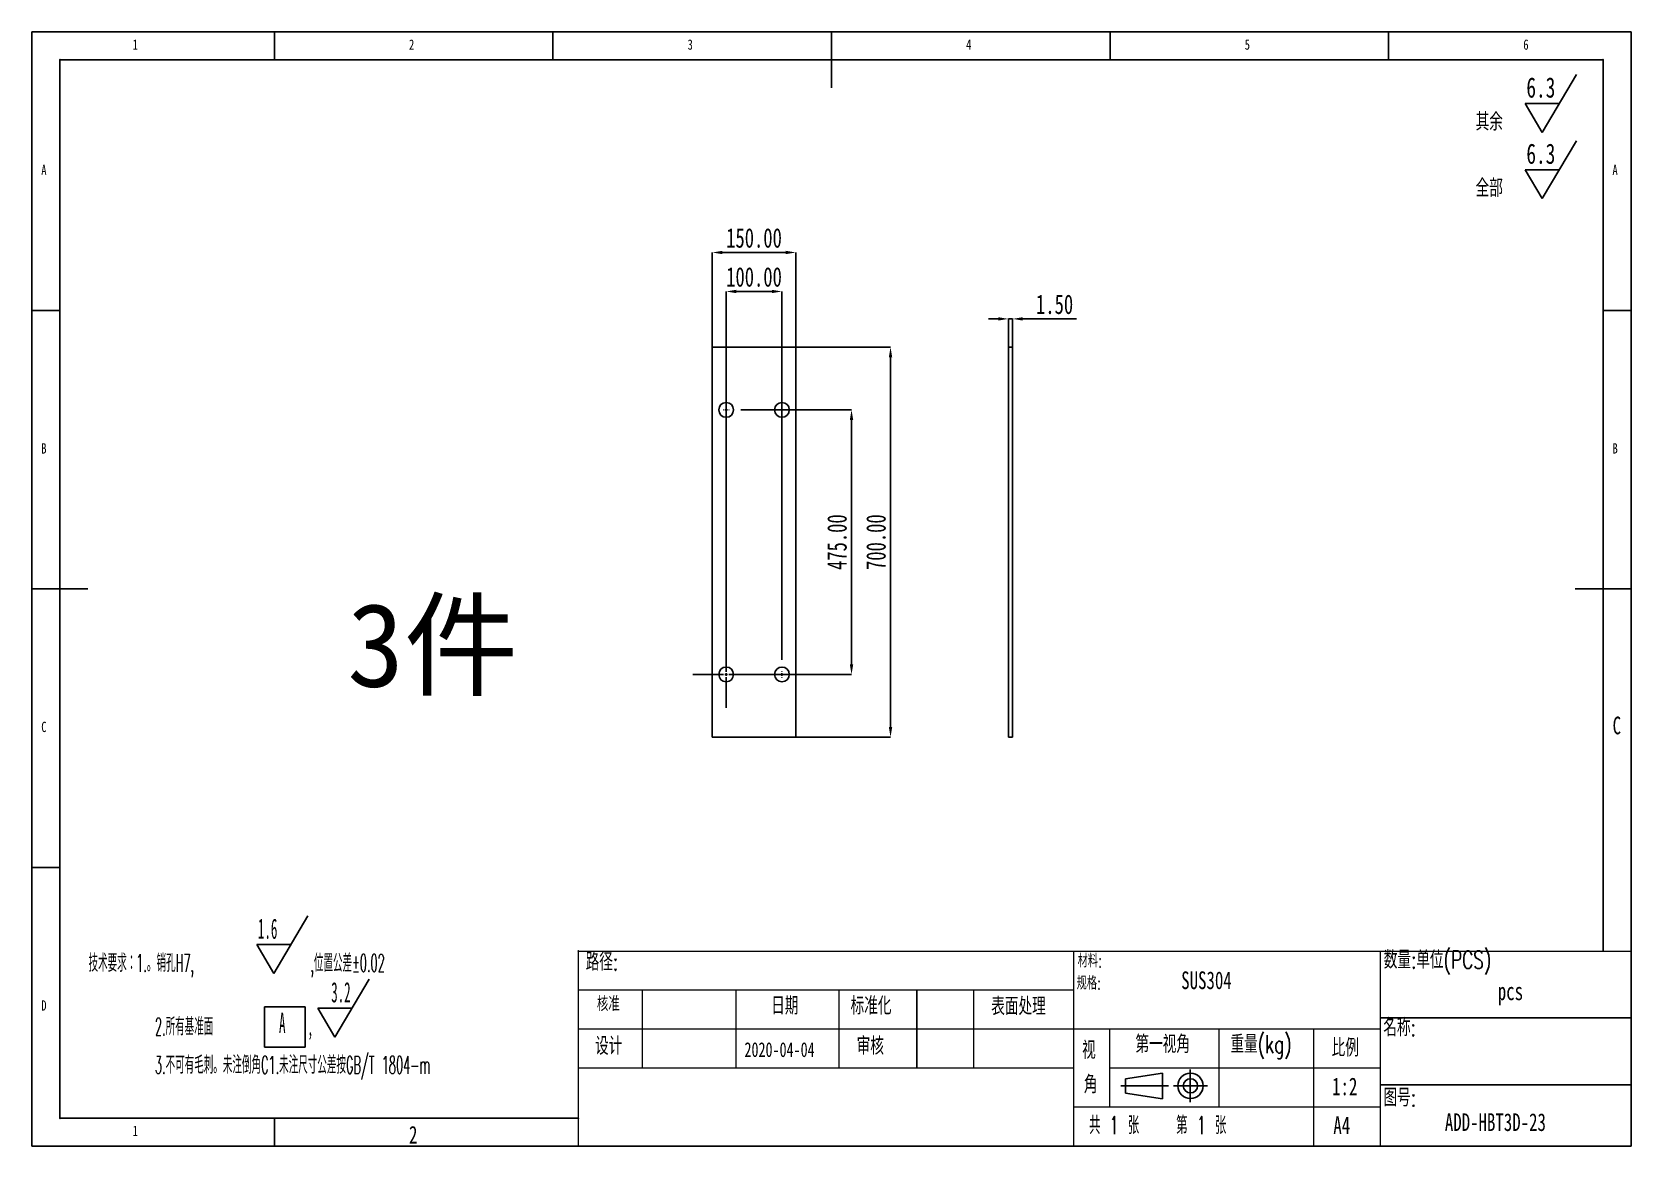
# Model space of a CAD drawing. Extents: x 5 to 639, y 5 to 207.
# Drawn here: x 351.9 to 638.9, y 6.7 to 206.7 of the extents above; entities that cross this region are included whole.
import ezdxf

# ---------------------------------------------------------------- set-up
doc = ezdxf.new("R2010")
doc.units = 0
doc.header["$MEASUREMENT"] = 0
doc.header["$PDSIZE"] = -1
doc.linetypes.add('SLD-中心线', pattern=[34.29, 30.48, -1.27, 1.27, -1.27])
doc.linetypes.add('SLD-实线', pattern=[0])
doc.layers.get('0').update_dxf_attribs({"linetype": 'CONTINUOUS'})
doc.layers.get('Defpoints').update_dxf_attribs({"linetype": 'CONTINUOUS'})
doc.layers.add('FORMAT', color=8, linetype='SLD-实线')
doc.layers.add('尺寸线', color=3, linetype='SLD-实线')
doc.styles.add('SLDTEXTSTYLE0', font='TXT', dxfattribs={"width": 0.469, "bigfont": 'bigfont'})
doc.styles.add('SLDTEXTSTYLE1', font='TXT', dxfattribs={"width": 0.469})
doc.styles.add('SLDTEXTSTYLE2', font='TXT', dxfattribs={"width": 0.7, "bigfont": 'bigfont'})
doc.styles.add('SLDTEXTSTYLE3', font='TXT', dxfattribs={"width": 0.7})
doc.styles.add('SLDTEXTSTYLE4', font='TXT', dxfattribs={"width": 0.75})
doc.styles.add('SLDTEXTSTYLE5', font='TXT', dxfattribs={"width": 0.585714, "bigfont": 'bigfont'})
doc.dimstyles.new('SLDDIMSTYLE0', dxfattribs={"dimtxt": 3.5, "dimasz": 1.8, "dimexe": 0, "dimexo": 0.0625, "dimgap": 0.875, "dimtad": 1, "dimlfac": 10, "dimrnd": 1e-09, "dimzin": 4, "dimdsep": 46, "dimtxsty": 'SLDTEXTSTYLE3', "dimsah": 1, "dimcen": 0.09, "dimadec": 0, "dimazin": 0, "dimtfac": 1, "dimtmove": 0, "dimatfit": 3, "dimfxl": 0, "dimtolj": 1, "dimtzin": 12, "dimarcsym": 0})
doc.dimstyles.new('SLDDIMSTYLE1', dxfattribs={"dimtxt": 3.5, "dimasz": 1.8, "dimexe": 0, "dimexo": 0.0625, "dimgap": 0.875, "dimtad": 1, "dimlfac": 10, "dimrnd": 1e-09, "dimzin": 4, "dimdsep": 46, "dimtxsty": 'SLDTEXTSTYLE3', "dimsah": 1, "dimcen": 0.09, "dimadec": 0, "dimazin": 0, "dimtfac": 1, "dimtofl": 0, "dimtmove": 0, "dimatfit": 3, "dimfxl": 0, "dimtolj": 1, "dimtzin": 12, "dimarcsym": 0})
doc.dimstyles.new('SLDDIMSTYLE2', dxfattribs={"dimtxt": 3.5, "dimasz": 1.8, "dimexe": 0, "dimexo": 0.0625, "dimgap": 0.875, "dimtad": 1, "dimlfac": 2, "dimrnd": 1e-09, "dimzin": 4, "dimdsep": 46, "dimtxsty": 'SLDTEXTSTYLE3', "dimsah": 1, "dimcen": 0.09, "dimadec": 0, "dimazin": 1, "dimtfac": 1, "dimtmove": 0, "dimatfit": 0, "dimfxl": 0, "dimfrac": 2, "dimtolj": 1, "dimtzin": 12, "dimarcsym": 0})

# ---------------------------------------------------------------- blocks, each defined once
blk = doc.blocks.new('块8')
at = {"color": 179, "linetype": 'SLD-中心线'}
for p, q in [((12.44, 5.86), (12.44, 0)), ((0, 2.91), (8.52, 2.91)), ((9.42, 2.93), (15.53, 2.93))]:
    blk.add_line(p, q, dxfattribs=at)
at = {"color": 179, "linetype": 'SLD-实线'}
for p, q in [((7.49, 5.22), (0.81, 4.21)), ((0.81, 4.21), (0.81, 1.62)), ((7.49, 0.61), (7.49, 5.22)), ((0.81, 1.62), (7.49, 0.61))]:
    blk.add_line(p, q, dxfattribs=at)
at = {"layer": 'FORMAT'}
for radius in [2.28, 1.28]:
    blk.add_circle((12.48, 2.93), radius, dxfattribs=at)
blk = doc.blocks.new('工程图55')
at = {"color": 179, "linetype": 'SLD-实线'}
for p, q in [((292, 205), (5, 205)), ((5, 205), (5, 5)), ((48.5, 200), (48.5, 205)), ((98.5, 205), (98.5, 200)), ((148.5, 205), (148.5, 195)), ((198.5, 205), (198.5, 200)), ((248.5, 200), (248.5, 205)), ((292, 5), (292, 205)), ((287, 200), (10, 200)), ((10, 200), (10, 10)), ((287, 40), (287, 200)), ((10, 155), (5, 155)), ((287, 155), (292, 155)), ((5, 105), (15, 105)), ((292, 105), (282, 105)), ((10, 55), (5, 55)), ((10, 10), (103.06, 10)), ((48.5, 5), (48.5, 10)), ((5, 5), (292, 5))]:
    blk.add_line(p, q, dxfattribs=at)
blk = doc.blocks.new('块1')
at = {"color": 179, "linetype": 'SLD-实线'}
blk.add_line((0, 0), (90, 0), dxfattribs=at)
blk = doc.blocks.new('工程图7')
at = {"color": 179, "linetype": 'SLD-实线'}
blk.add_line((0, 28), (0, 0), dxfattribs=at)
blk = doc.blocks.new('SW_NOTE_0')
at = {"layer": 'FORMAT', "color": 0}
for p, q in [((33.25, 0.59), (39.38, 10.99)), ((33.25, 0.59), (30.18, 5.79)), ((36.31, 5.79), (30.18, 5.79)), ((44.2, -10.82), (50.33, -0.42)), ((31.6, -12.64), (31.6, -5.36)), ((31.6, -5.36), (38.87, -5.36)), ((38.87, -5.36), (38.87, -12.64)), ((44.2, -10.82), (41.14, -5.62)), ((47.27, -5.62), (41.14, -5.62)), ((38.87, -12.64), (31.6, -12.64))]:
    blk.add_line(p, q, dxfattribs=at)
at = {"layer": 'FORMAT', "color": 0, "attachment_point": 1}
for s, insert, char_height, style in [('1.6', (30.4, 10.48), 3.638, 'SLDTEXTSTYLE1'), ('\\M+18B5A术\\M+19776\\M+18B81\\M+181461.\\M+18142销\\M+18D45H7,', (0, 4.09), 3.175, 'SLDTEXTSTYLE0'), (',\\M+188CA\\M+19275\\M+18CF6\\M+18DB7\\M+1817D0.02', (39.8, 4.09), 3.175, 'SLDTEXTSTYLE0'), ('3.2', (43.55, -0.93), 3.638, 'SLDTEXTSTYLE1'), ('2.\\M+18F8A\\M+1974C\\M+18AEE\\M+18F79\\M+196CA', (11.91, -7.32), 3.175, 'SLDTEXTSTYLE0'), ('A', (34.18, -6.43), 3.64, 'SLDTEXTSTYLE1'), (',', (39.3, -7.32), 3.17, 'SLDTEXTSTYLE1'), ('3.\\M+19573\\M+189C2\\M+1974C\\M+196D1\\M+18E68\\M+18142\\M+196A2\\M+1928D\\M+1937C\\M+18A70C1.\\M+196A2\\M+1928D\\M+18EDA\\M+190A1\\M+18CF6\\M+18DB7\\M+188C2GB/T 1804-m', (11.91, -14.2), 3.175, 'SLDTEXTSTYLE0')]:
    blk.add_mtext(s, dxfattribs=dict(at, insert=insert, char_height=char_height, style=style))
blk = doc.blocks.new('SW_NOTE_1')
at = {"layer": 'FORMAT', "color": 0}
for p, q in [((11.96, 0.59), (18.09, 10.99)), ((11.96, 0.59), (8.89, 5.79)), ((15.02, 5.79), (8.89, 5.79))]:
    blk.add_line(p, q, dxfattribs=at)
at = {"layer": 'FORMAT', "color": 0, "attachment_point": 1}
for s, insert, char_height, style in [('6.3', (9.11, 10.48), 3.638, 'SLDTEXTSTYLE3'), ('\\M+191B4\\M+1975D', (0, 4.09), 3.175, 'SLDTEXTSTYLE2')]:
    blk.add_mtext(s, dxfattribs=dict(at, insert=insert, char_height=char_height, style=style))
blk = doc.blocks.new('SW_NOTE_2')
at = {"layer": 'FORMAT', "color": 0}
for p, q in [((11.96, 0.59), (18.09, 10.99)), ((11.96, 0.59), (8.89, 5.79)), ((15.02, 5.79), (8.89, 5.79))]:
    blk.add_line(p, q, dxfattribs=at)
at = {"layer": 'FORMAT', "color": 0, "attachment_point": 1}
for s, insert, char_height, style in [('6.3', (9.11, 10.48), 3.638, 'SLDTEXTSTYLE3'), ('\\M+19153\\M+19594', (0, 4.09), 3.175, 'SLDTEXTSTYLE2')]:
    blk.add_mtext(s, dxfattribs=dict(at, insert=insert, char_height=char_height, style=style))
blk = doc.blocks.new('*D32')
at = {"layer": 'Defpoints', "color": 0, "transparency": 16777216}
for p in [(473.96, 167.09), (473.96, 150.09), (488.96, 150.09)]:
    blk.add_point(p, dxfattribs=at)
at = {"layer": '尺寸线', "color": 0, "lineweight": -2, "transparency": 16777216}
for p, q in [((473.96, 150.15), (473.96, 167.09)), ((487.16, 167.09), (475.76, 167.09)), ((488.96, 150.15), (488.96, 167.09))]:
    blk.add_line(p, q, dxfattribs=at)
at = {"layer": '尺寸线', "color": 0, "transparency": 16777216}
for points in [[(475.76, 167.39), (475.76, 166.79), (473.96, 167.09)], [(487.16, 167.39), (487.16, 166.79), (488.96, 167.09)]]:
    blk.add_solid(points, dxfattribs=at)
at = {"layer": '尺寸线', "color": 0, "transparency": 16777216, "insert": (481.46, 171.46), "char_height": 3.5, "attachment_point": 2, "style": 'SLDTEXTSTYLE3'}
blk.add_mtext('\\A1;150.00', dxfattribs=at)
blk = doc.blocks.new('*D33')
at = {"layer": 'Defpoints', "color": 0, "transparency": 16777216}
for p in [(476.46, 160.09), (476.46, 93.91), (486.46, 93.91)]:
    blk.add_point(p, dxfattribs=at)
at = {"layer": '尺寸线', "color": 0, "lineweight": -2, "transparency": 16777216}
for p, q in [((476.46, 93.97), (476.46, 160.09)), ((484.66, 160.09), (478.26, 160.09)), ((486.46, 93.97), (486.46, 160.09))]:
    blk.add_line(p, q, dxfattribs=at)
at = {"layer": '尺寸线', "color": 0, "transparency": 16777216}
for points in [[(478.26, 160.39), (478.26, 159.79), (476.46, 160.09)], [(484.66, 160.39), (484.66, 159.79), (486.46, 160.09)]]:
    blk.add_solid(points, dxfattribs=at)
at = {"layer": '尺寸线', "color": 0, "transparency": 16777216, "insert": (481.46, 164.46), "char_height": 3.5, "attachment_point": 2, "style": 'SLDTEXTSTYLE3'}
blk.add_mtext('\\A1;100.00', dxfattribs=at)
blk = doc.blocks.new('*D34')
at = {"layer": 'Defpoints', "color": 0, "transparency": 16777216}
for p in [(488.96, 150.09), (505.96, 150.09), (488.96, 80.09)]:
    blk.add_point(p, dxfattribs=at)
at = {"layer": '尺寸线', "color": 0, "lineweight": -2, "transparency": 16777216}
for p, q in [((489.02, 150.09), (505.96, 150.09)), ((505.96, 81.89), (505.96, 148.29)), ((489.02, 80.09), (505.96, 80.09))]:
    blk.add_line(p, q, dxfattribs=at)
at = {"layer": '尺寸线', "color": 0, "transparency": 16777216}
for points in [[(505.66, 148.29), (506.26, 148.29), (505.96, 150.09)], [(505.66, 81.89), (506.26, 81.89), (505.96, 80.09)]]:
    blk.add_solid(points, dxfattribs=at)
at = {"layer": '尺寸线', "color": 0, "transparency": 16777216, "insert": (501.59, 115.09), "char_height": 3.5, "attachment_point": 2, "rotation": 90, "style": 'SLDTEXTSTYLE3'}
blk.add_mtext('\\A1;700.00', dxfattribs=at)
blk = doc.blocks.new('*D35')
at = {"layer": 'Defpoints', "color": 0, "transparency": 16777216}
for p in [(479.04, 138.84), (479.04, 91.34), (498.96, 91.34)]:
    blk.add_point(p, dxfattribs=at)
at = {"layer": '尺寸线', "color": 0, "lineweight": -2, "transparency": 16777216}
for p, q in [((479.1, 138.84), (498.96, 138.84)), ((498.96, 137.04), (498.96, 93.14)), ((479.1, 91.34), (498.96, 91.34))]:
    blk.add_line(p, q, dxfattribs=at)
at = {"layer": '尺寸线', "color": 0, "transparency": 16777216}
for points in [[(498.66, 137.04), (499.26, 137.04), (498.96, 138.84)], [(498.66, 93.14), (499.26, 93.14), (498.96, 91.34)]]:
    blk.add_solid(points, dxfattribs=at)
at = {"layer": '尺寸线', "color": 0, "transparency": 16777216, "insert": (494.59, 115.09), "char_height": 3.5, "attachment_point": 2, "rotation": 90, "style": 'SLDTEXTSTYLE3'}
blk.add_mtext('\\A1;475.00', dxfattribs=at)
blk = doc.blocks.new('SW_CENTERMARKSYMBOL_0')
at = {"layer": '尺寸线', "color": 0}
for p, q in [((0, 0.5), (0, 6)), ((-0.5, 0), (-6, 0)), ((0, 0), (-0.25, 0)), ((0, 0), (0, 0.25)), ((0, 0), (0, -0.25)), ((0, 0), (0.25, 0)), ((0.5, 0), (6, 0)), ((0, -0.5), (0, -6))]:
    blk.add_line(p, q, dxfattribs=at)
blk = doc.blocks.new('SW_CENTERMARKSYMBOL_1')
at = {"layer": '尺寸线', "color": 0}
for p, q in [((-0.5, 0), (-0.525, 0)), ((0, 0), (-0.25, 0)), ((0, 0.5), (0, 0.525)), ((0, 0), (0, 0.25)), ((0, 0), (0, -0.25)), ((0, 0), (0.25, 0)), ((0.5, 0), (0.525, 0)), ((0, -0.5), (0, -0.525))]:
    blk.add_line(p, q, dxfattribs=at)
blk = doc.blocks.new('SW_CENTERMARKSYMBOL_2')
at = {"layer": '尺寸线', "color": 0}
for p, q in [((-0.5, 0), (-0.525, 0)), ((0, 0), (-0.25, 0)), ((0, 0.5), (0, 0.525)), ((0, 0), (0, 0.25)), ((0, 0), (0, -0.25)), ((0, 0), (0.25, 0)), ((0.5, 0), (0.525, 0)), ((0, -0.5), (0, -0.525))]:
    blk.add_line(p, q, dxfattribs=at)
blk = doc.blocks.new('SW_CENTERMARKSYMBOL_3')
at = {"layer": '尺寸线', "color": 0}
for p, q in [((-0.5, 0), (-0.525, 0)), ((0, 0), (-0.25, 0)), ((0, 0.5), (0, 0.525)), ((0, 0), (0, 0.25)), ((0, 0), (0, -0.25)), ((0, 0), (0.25, 0)), ((0.5, 0), (0.525, 0)), ((0, -0.5), (0, -0.525))]:
    blk.add_line(p, q, dxfattribs=at)
blk = doc.blocks.new('*D36')
at = {"layer": 'Defpoints', "color": 0, "transparency": 16777216}
for p in [(527.87, 155.17), (527.12, 150.09), (527.87, 150.09)]:
    blk.add_point(p, dxfattribs=at)
at = {"layer": '尺寸线', "color": 0, "lineweight": -2, "transparency": 16777216}
for p, q in [((525.32, 155.17), (523.52, 155.17)), ((527.12, 150.15), (527.12, 155.17)), ((527.12, 155.17), (527.87, 155.17)), ((527.87, 150.15), (527.87, 155.17)), ((529.67, 155.17), (539.35, 155.17))]:
    blk.add_line(p, q, dxfattribs=at)
at = {"layer": '尺寸线', "color": 0, "transparency": 16777216}
for points in [[(525.32, 155.47), (525.32, 154.87), (527.12, 155.17)], [(529.67, 155.47), (529.67, 154.87), (527.87, 155.17)]]:
    blk.add_solid(points, dxfattribs=at)
at = {"layer": '尺寸线', "color": 0, "transparency": 16777216, "insert": (535.41, 159.55), "char_height": 3.5, "attachment_point": 2, "style": 'SLDTEXTSTYLE3'}
blk.add_mtext('\\A1;1.50', dxfattribs=at)

msp = doc.modelspace()

# ---------------------------------------------------------------- linework, layer by layer
at = {"color": 7, "linetype": 'Continuous', "lineweight": 25}
for p, q in [((473.9617, 150.0863), (473.9617, 80.0863)), ((488.9617, 150.0863), (473.9617, 150.0863)), ((488.9617, 80.0863), (488.9617, 150.0863)), ((527.1245, 150.0863), (527.1245, 80.0863)), ((527.1245, 150.0863), (527.8745, 150.0863)), ((527.8745, 150.0863), (527.8745, 80.0863)), ((473.9617, 80.0863), (488.9617, 80.0863)), ((527.1245, 80.0863), (527.8745, 80.0863))]:
    msp.add_line(p, q, dxfattribs=at)
at = {"color": 7, "linetype": 'Continuous', "lineweight": 18}
for p, q in [((449.9234, 41.6782), (638.8662, 41.6782)), ((449.9234, 41.6782), (449.9234, 6.6782)), ((538.8662, 6.6782), (538.8662, 41.6782)), ((593.8662, 41.6782), (593.8662, 6.6782)), ((538.8662, 34.6782), (449.9234, 34.6782)), ((461.4137, 34.6782), (461.4137, 20.6782)), ((478.1833, 34.6782), (478.1833, 20.6782)), ((496.6609, 34.6782), (496.6609, 20.6782)), ((520.8644, 34.6782), (520.8644, 20.6782)), ((538.8662, 27.6782), (449.9234, 27.6782)), ((593.8662, 27.6782), (538.8662, 27.6782)), ((545.2596, 27.6782), (545.2596, 13.6782)), ((564.8662, 27.6782), (564.8662, 13.6782)), ((581.8662, 27.6782), (581.8662, 6.6782)), ((538.8662, 20.6782), (449.9234, 20.6782)), ((593.8662, 20.6782), (545.2596, 20.6782)), ((593.8662, 13.6782), (538.8662, 13.6782))]:
    msp.add_line(p, q, dxfattribs=at)
at = {"color": 7, "linetype": 'Continuous', "lineweight": 25}
for centre in [(476.4617, 138.8363), (486.4617, 138.8363), (476.4617, 91.3363), (486.4617, 91.3363)]:
    msp.add_circle(centre, 1.325, dxfattribs=at)
at = {"layer": '尺寸线'}
for p in [(356.8662, 201.6782), (633.8662, 201.6782), (449.9234, 41.6782), (633.8662, 41.6782), (356.8662, 11.6782), (449.9262, 11.6782)]:
    msp.add_point(p, dxfattribs=at)

# ---------------------------------------------------------------- block references
at = {"color": 7, "linetype": 'Continuous'}
for name, p in [('工程图55', (346.8662, 1.6782)), ('块8', (547.3141, 14.5556))]:
    msp.add_blockref(name, p, dxfattribs=at)
at = {"color": 7, "linetype": 'Continuous', "xscale": 0.5, "yscale": 0.5, "zscale": 0.5}
for name, p in [('工程图7', (510.6609, 20.6782)), ('块1', (593.8662, 29.6782)), ('块1', (593.8662, 17.6782))]:
    msp.add_blockref(name, p, dxfattribs=at)
at = {"layer": 'FORMAT'}
for name, p in [('SW_NOTE_1', (610.9748, 188.0512)), ('SW_NOTE_2', (610.9748, 176.1662)), ('SW_NOTE_0', (362.026, 37.0384))]:
    msp.add_blockref(name, p, dxfattribs=at)
at = {"layer": '尺寸线'}
for name, p in [('SW_CENTERMARKSYMBOL_3', (476.4617, 138.8363)), ('SW_CENTERMARKSYMBOL_2', (486.4617, 138.8363)), ('SW_CENTERMARKSYMBOL_0', (476.4617, 91.3363)), ('SW_CENTERMARKSYMBOL_1', (486.4617, 91.3363))]:
    msp.add_blockref(name, p, dxfattribs=at)

# ---------------------------------------------------------------- texts
at = {"color": 7, "linetype": 'Continuous', "lineweight": 0}
for s, insert, char_height, attachment_point, style in [('1', (369.9496, 205.3462), 1.8521, 1, 'SLDTEXTSTYLE4'), ('2', (419.5329, 205.3462), 1.8521, 1, 'SLDTEXTSTYLE4'), ('3', (469.5329, 205.3462), 1.8521, 1, 'SLDTEXTSTYLE4'), ('4', (519.5329, 205.3462), 1.8521, 1, 'SLDTEXTSTYLE4'), ('5', (569.5329, 205.3462), 1.8521, 1, 'SLDTEXTSTYLE4'), ('6', (619.5329, 205.3462), 1.8521, 1, 'SLDTEXTSTYLE4'), ('A', (353.5329, 182.8462), 1.8521, 1, 'SLDTEXTSTYLE4'), ('A', (635.5329, 182.8462), 1.8521, 1, 'SLDTEXTSTYLE4'), ('B', (353.5329, 132.8462), 1.8521, 1, 'SLDTEXTSTYLE4'), ('B', (635.5329, 132.8462), 1.8521, 1, 'SLDTEXTSTYLE4'), ('C', (635.5589, 83.7693), 3.175, 1, 'SLDTEXTSTYLE3'), ('C', (353.5329, 82.8462), 1.8521, 1, 'SLDTEXTSTYLE4'), ('\\M+19848\\M+18C61:', (454.1579, 41.3362), 3.175, 2, 'SLDTEXTSTYLE2'), ('\\M+18DDE\\M+197BF:', (539.5451, 41.1269), 2.38125, 1, 'SLDTEXTSTYLE2'), ('\\M+19094\\M+197CA:单\\M+188CA(PCS)', (594.4925, 41.6984), 3.175, 1, 'SLDTEXTSTYLE2'), ('D', (353.5329, 32.8462), 1.8521, 1, 'SLDTEXTSTYLE4'), ('\\M+18A6A\\M+18F79', (455.3034, 33.5423), 2.645833, 2, 'SLDTEXTSTYLE2'), ('\\M+193FA\\M+18AFA', (486.9835, 33.4519), 3.175, 2, 'SLDTEXTSTYLE2'), ('标\\M+18F79\\M+189BB', (502.4567, 33.4519), 3.175, 2, 'SLDTEXTSTYLE2'), ('\\M+1955C\\M+196CA处\\M+1979D', (528.9345, 33.3594), 3.175, 2, 'SLDTEXTSTYLE2'), ('\\M+196BC\\M+18FCC:', (594.4094, 29.5678), 3.175, 1, 'SLDTEXTSTYLE2'), ('设计', (455.3741, 26.2251), 3.175, 2, 'SLDTEXTSTYLE2'), ('审\\M+18A6A', (502.3313, 26.247), 3.175, 2, 'SLDTEXTSTYLE2'), ('\\M+191E6\\M+188EA视\\M+18A70', (554.8178, 26.5524), 3.175, 2, 'SLDTEXTSTYLE2'), ('\\M+18F64\\M+197CA(kg)', (572.4686, 26.5524), 3.175, 2, 'SLDTEXTSTYLE2'), ('\\M+194E4\\M+197E1', (587.5847, 25.922), 3.175, 2, 'SLDTEXTSTYLE2'), ('视', (541.5747, 25.4872), 3.175, 2, 'SLDTEXTSTYLE2'), ('\\M+18A70', (541.8861, 19.3289), 3.175, 2, 'SLDTEXTSTYLE2'), ('1:2', (587.4803, 18.9594), 3.175, 2, 'SLDTEXTSTYLE3'), ('图\\M+18D86:', (594.4333, 16.9659), 3.175, 1, 'SLDTEXTSTYLE2'), ('\\M+18BA4 1 张    \\M+191E6 1 张', (541.6049, 11.9934), 3.175, 1, 'SLDTEXTSTYLE5'), ('A4', (585.4376, 11.9934), 3.175, 1, 'SLDTEXTSTYLE3'), ('ADD-HBT3D-23', (614.5226, 12.5527), 3.175, 2, 'SLDTEXTSTYLE3'), ('1', (369.9496, 10.3462), 1.8521, 1, 'SLDTEXTSTYLE4'), ('2', (419.5329, 10.2876), 3.175, 1, 'SLDTEXTSTYLE3')]:
    msp.add_mtext(s, dxfattribs=dict(at, insert=insert, char_height=char_height, attachment_point=attachment_point, style=style))
at = {"insert": (408.4457, 104.12), "char_height": 15, "width": 74.71834, "attachment_point": 1}
msp.add_mtext('3{\\fSimSun|b0|i0|c134|p2;件}', dxfattribs=at)
at = {"layer": 'FORMAT'}
for s, insert, char_height, attachment_point, style in [('规\\M+18A69:', (539.3583, 37.1488), 2.38125, 1, 'SLDTEXTSTYLE2'), ('SUS304', (558.1326, 38.0236), 3.175, 1, 'SLDTEXTSTYLE3'), ('pcs', (614.9573, 36.0458), 3.175, 1, 'SLDTEXTSTYLE3'), ('2020-04-04', (486.0441, 25.3104), 2.64583, 2, 'SLDTEXTSTYLE3')]:
    msp.add_mtext(s, dxfattribs=dict(at, insert=insert, char_height=char_height, attachment_point=attachment_point, style=style))

# ---------------------------------------------------------------- dimensions: what is measured, and where the dimension line sits
at = {"layer": '尺寸线'}
for base, p1, p2, dimstyle, picture, middle in [((473.9617, 167.0863), (488.9617, 150.0863), (473.9617, 150.0863), 'SLDDIMSTYLE0', '*D32', (481.4617, 167.0863)), ((476.4617, 160.0863), (486.4617, 93.9113), (476.4617, 93.9113), 'SLDDIMSTYLE1', '*D33', (481.4617, 160.0863)), ((527.8745, 155.1701), (527.1245, 150.0863), (527.8745, 150.0863), 'SLDDIMSTYLE2', '*D36', (535.412, 155.1701))]:
    dim = msp.add_linear_dim(base=base, p1=p1, p2=p2, dimstyle=dimstyle, dxfattribs=at)
    dim.commit()
    dim.dimension.update_dxf_attribs({"geometry": picture, "text_midpoint": middle, "dimtype": 160})
for base, p1, p2, picture, middle in [((505.9617, 150.0863), (488.9617, 80.0863), (488.9617, 150.0863), '*D34', (505.9617, 115.0863)), ((498.9617, 91.3363), (479.0367, 138.8363), (479.0367, 91.3363), '*D35', (498.9617, 115.0863))]:
    dim = msp.add_linear_dim(base=base, p1=p1, p2=p2, angle=90, dimstyle='SLDDIMSTYLE0', dxfattribs=at)
    dim.commit()
    dim.dimension.update_dxf_attribs({"geometry": picture, "text_midpoint": middle, "dimtype": 160})

doc.saveas('drawing.dxf')
